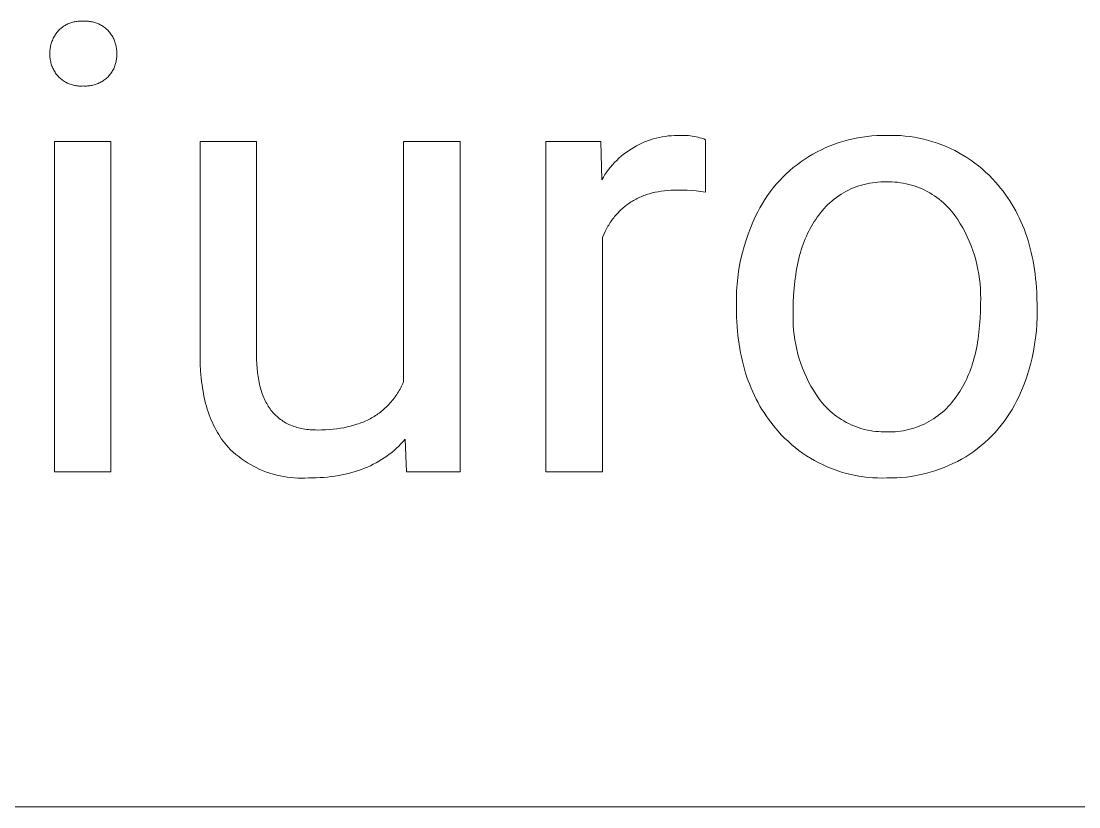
# Model space of a CAD drawing. Header units: millimetres. Extents: x 0 to 4030, y 0 to 2816.
# Drawn here: x 2746.5 to 2837.3, y 225.3 to 292.7 of the extents above; entities that cross this region are included whole.
import ezdxf

# ---------------------------------------------------------------- set-up
doc = ezdxf.new("R2010")
doc.units = ezdxf.units.MM
doc.header["$MEASUREMENT"] = 0
doc.layers.add('Domyślny', color=7, linetype='Continuous', true_color=0x000000)

msp = doc.modelspace()

# ---------------------------------------------------------------- linework, layer by layer
at = {"layer": 'Domyślny', "color": 18, "lineweight": 15, "true_color": 0x000000}
for p, q in [((2750.443, 292.463), (2750.524, 292.502)), ((2750.524, 292.502), (2750.607, 292.538)), ((2750.607, 292.538), (2750.691, 292.571)), ((2750.691, 292.571), (2750.776, 292.602)), ((2750.776, 292.602), (2750.861, 292.63)), ((2750.861, 292.63), (2750.948, 292.654)), ((2750.948, 292.654), (2751.036, 292.676)), ((2751.036, 292.676), (2751.124, 292.695)), ((2751.124, 292.695), (2751.213, 292.71)), ((2751.213, 292.71), (2751.302, 292.723)), ((2751.302, 292.723), (2751.392, 292.732)), ((2751.392, 292.732), (2751.482, 292.739)), ((2751.482, 292.739), (2751.572, 292.742)), ((2751.572, 292.742), (2751.662, 292.743)), ((2751.662, 292.743), (2751.752, 292.74)), ((2751.752, 292.74), (2751.842, 292.734)), ((2751.842, 292.734), (2751.933, 292.739)), ((2751.933, 292.739), (2752.024, 292.742)), ((2752.024, 292.742), (2752.115, 292.741)), ((2752.115, 292.741), (2752.206, 292.738)), ((2752.206, 292.738), (2752.297, 292.731)), ((2752.297, 292.731), (2752.388, 292.722)), ((2752.388, 292.722), (2752.478, 292.709)), ((2752.478, 292.709), (2752.567, 292.693)), ((2752.567, 292.693), (2752.657, 292.674)), ((2752.657, 292.674), (2752.745, 292.653)), ((2752.745, 292.653), (2752.833, 292.628)), ((2752.833, 292.628), (2752.919, 292.6)), ((2752.919, 292.6), (2753.005, 292.57)), ((2753.005, 292.57), (2753.09, 292.536)), ((2753.09, 292.536), (2753.174, 292.5)), ((2753.174, 292.5), (2753.256, 292.461)), ((2749.424, 291.533), (2749.478, 291.616)), ((2749.478, 291.616), (2749.535, 291.697)), ((2749.535, 291.697), (2749.594, 291.776)), ((2749.594, 291.776), (2749.657, 291.854)), ((2749.657, 291.854), (2749.722, 291.929)), ((2749.722, 291.929), (2749.785, 291.993)), ((2749.785, 291.993), (2749.851, 292.055)), ((2749.851, 292.055), (2749.918, 292.114)), ((2749.918, 292.114), (2749.988, 292.172)), ((2749.988, 292.172), (2750.059, 292.227)), ((2750.059, 292.227), (2750.133, 292.279)), ((2750.133, 292.279), (2750.208, 292.329)), ((2750.208, 292.329), (2750.285, 292.376)), ((2750.285, 292.376), (2750.363, 292.421)), ((2750.363, 292.421), (2750.443, 292.463)), ((2753.256, 292.461), (2753.337, 292.419)), ((2753.337, 292.419), (2753.416, 292.375)), ((2753.416, 292.375), (2753.494, 292.328)), ((2753.494, 292.328), (2753.57, 292.278)), ((2753.57, 292.278), (2753.645, 292.226)), ((2753.645, 292.226), (2753.718, 292.171)), ((2753.718, 292.171), (2753.789, 292.114)), ((2753.789, 292.114), (2753.858, 292.054)), ((2753.858, 292.054), (2753.925, 291.993)), ((2753.925, 291.993), (2753.989, 291.929)), ((2753.989, 291.929), (2754.052, 291.857)), ((2754.052, 291.857), (2754.113, 291.784)), ((2754.113, 291.784), (2754.171, 291.709)), ((2754.171, 291.709), (2754.226, 291.631)), ((2754.226, 291.631), (2754.279, 291.552)), ((2749.05, 290.619), (2749.073, 290.715)), ((2749.073, 290.715), (2749.1, 290.811)), ((2749.1, 290.811), (2749.129, 290.905)), ((2749.129, 290.905), (2749.162, 290.999)), ((2749.162, 290.999), (2749.198, 291.092)), ((2749.198, 291.092), (2749.237, 291.183)), ((2749.237, 291.183), (2749.279, 291.273)), ((2749.279, 291.273), (2749.324, 291.361)), ((2749.324, 291.361), (2749.373, 291.448)), ((2749.373, 291.448), (2749.424, 291.533)), ((2754.279, 291.552), (2754.329, 291.472)), ((2754.329, 291.472), (2754.376, 291.389)), ((2754.376, 291.389), (2754.42, 291.305)), ((2754.42, 291.305), (2754.462, 291.22)), ((2754.462, 291.22), (2754.501, 291.133)), ((2754.501, 291.133), (2754.537, 291.045)), ((2754.537, 291.045), (2754.57, 290.956)), ((2754.57, 290.956), (2754.6, 290.866)), ((2754.6, 290.866), (2754.626, 290.775)), ((2754.626, 290.775), (2754.65, 290.683)), ((2754.65, 290.683), (2754.671, 290.59)), ((2748.983, 290.028), (2748.986, 290.127)), ((2748.984, 289.929), (2748.983, 290.028)), ((2748.983, 289.831), (2748.984, 289.929)), ((2748.986, 289.734), (2748.983, 289.831)), ((2748.986, 290.127), (2748.992, 290.226)), ((2748.992, 290.226), (2749.002, 290.325)), ((2749.002, 290.325), (2749.014, 290.423)), ((2749.014, 290.423), (2749.031, 290.521)), ((2749.031, 290.521), (2749.05, 290.619)), ((2754.671, 290.59), (2754.688, 290.497)), ((2754.688, 290.497), (2754.703, 290.403)), ((2754.703, 290.403), (2754.714, 290.308)), ((2754.714, 290.308), (2754.722, 290.214)), ((2754.722, 290.214), (2754.727, 290.119)), ((2754.727, 290.119), (2754.729, 290.024)), ((2754.729, 289.835), (2754.727, 289.742)), ((2754.729, 290.024), (2754.728, 289.929)), ((2754.728, 289.929), (2754.729, 289.835)), ((2748.992, 289.636), (2748.986, 289.734)), ((2749.002, 289.539), (2748.992, 289.636)), ((2749.015, 289.443), (2749.002, 289.539)), ((2749.031, 289.347), (2749.015, 289.443)), ((2749.051, 289.251), (2749.031, 289.347)), ((2749.074, 289.156), (2749.051, 289.251)), ((2749.1, 289.062), (2749.074, 289.156)), ((2749.13, 288.969), (2749.1, 289.062)), ((2749.162, 288.877), (2749.13, 288.969)), ((2749.198, 288.787), (2749.162, 288.877)), ((2754.569, 288.92), (2754.536, 288.832)), ((2754.599, 289.008), (2754.569, 288.92)), ((2754.626, 289.098), (2754.599, 289.008)), ((2754.65, 289.188), (2754.626, 289.098)), ((2754.671, 289.279), (2754.65, 289.188)), ((2754.688, 289.371), (2754.671, 289.279)), ((2754.703, 289.463), (2754.688, 289.371)), ((2754.714, 289.556), (2754.703, 289.463)), ((2754.722, 289.649), (2754.714, 289.556)), ((2754.727, 289.742), (2754.722, 289.649)), ((2749.237, 288.697), (2749.198, 288.787)), ((2749.28, 288.61), (2749.237, 288.697)), ((2749.325, 288.523), (2749.28, 288.61)), ((2749.373, 288.438), (2749.325, 288.523)), ((2749.424, 288.355), (2749.373, 288.438)), ((2749.478, 288.274), (2749.424, 288.355)), ((2749.535, 288.195), (2749.478, 288.274)), ((2749.595, 288.118), (2749.535, 288.195)), ((2749.657, 288.042), (2749.595, 288.118)), ((2749.722, 287.969), (2749.657, 288.042)), ((2749.789, 287.904), (2749.722, 287.969)), ((2753.989, 287.969), (2753.921, 287.905)), ((2754.052, 288.039), (2753.989, 287.969)), ((2754.112, 288.11), (2754.052, 288.039)), ((2754.17, 288.183), (2754.112, 288.11)), ((2754.225, 288.259), (2754.17, 288.183)), ((2754.278, 288.336), (2754.225, 288.259)), ((2754.328, 288.415), (2754.278, 288.336)), ((2754.375, 288.495), (2754.328, 288.415)), ((2754.42, 288.577), (2754.375, 288.495)), ((2754.462, 288.661), (2754.42, 288.577)), ((2754.5, 288.746), (2754.462, 288.661)), ((2754.536, 288.832), (2754.5, 288.746)), ((2749.858, 287.842), (2749.789, 287.904)), ((2749.929, 287.781), (2749.858, 287.842)), ((2750.003, 287.724), (2749.929, 287.781)), ((2750.078, 287.668), (2750.003, 287.724)), ((2750.155, 287.616), (2750.078, 287.668)), ((2750.234, 287.566), (2750.155, 287.616)), ((2750.315, 287.519), (2750.234, 287.566)), ((2750.397, 287.474), (2750.315, 287.519)), ((2750.481, 287.433), (2750.397, 287.474)), ((2750.566, 287.394), (2750.481, 287.433)), ((2750.652, 287.359), (2750.566, 287.394)), ((2750.739, 287.326), (2750.652, 287.359)), ((2750.828, 287.296), (2750.739, 287.326)), ((2750.917, 287.27), (2750.828, 287.296)), ((2751.008, 287.246), (2750.917, 287.27)), ((2751.099, 287.226), (2751.008, 287.246)), ((2751.191, 287.209), (2751.099, 287.226)), ((2751.283, 287.195), (2751.191, 287.209)), ((2751.376, 287.184), (2751.283, 287.195)), ((2751.469, 287.176), (2751.376, 287.184)), ((2751.562, 287.172), (2751.469, 287.176)), ((2751.656, 287.17), (2751.562, 287.172)), ((2751.749, 287.172), (2751.656, 287.17)), ((2751.842, 287.178), (2751.749, 287.172)), ((2751.936, 287.173), (2751.842, 287.178)), ((2752.031, 287.171), (2751.936, 287.173)), ((2752.125, 287.173), (2752.031, 287.171)), ((2752.219, 287.177), (2752.125, 287.173)), ((2752.313, 287.185), (2752.219, 287.177)), ((2752.407, 287.196), (2752.313, 287.185)), ((2752.5, 287.21), (2752.407, 287.196)), ((2752.593, 287.228), (2752.5, 287.21)), ((2752.685, 287.248), (2752.593, 287.228)), ((2752.776, 287.272), (2752.685, 287.248)), ((2752.867, 287.298), (2752.776, 287.272)), ((2752.956, 287.328), (2752.867, 287.298)), ((2753.045, 287.36), (2752.956, 287.328)), ((2753.132, 287.396), (2753.045, 287.36)), ((2753.218, 287.435), (2753.132, 287.396)), ((2753.303, 287.476), (2753.218, 287.435)), ((2753.386, 287.52), (2753.303, 287.476)), ((2753.468, 287.567), (2753.386, 287.52)), ((2753.548, 287.617), (2753.468, 287.567)), ((2753.626, 287.669), (2753.548, 287.617)), ((2753.703, 287.724), (2753.626, 287.669)), ((2753.778, 287.782), (2753.703, 287.724)), ((2753.85, 287.842), (2753.778, 287.782)), ((2753.921, 287.905), (2753.85, 287.842)), ((2800.305, 282.465), (2800.553, 282.552)), ((2800.553, 282.552), (2800.804, 282.63)), ((2800.804, 282.63), (2801.058, 282.699)), ((2801.058, 282.699), (2801.313, 282.76)), ((2801.313, 282.76), (2801.571, 282.811)), ((2801.571, 282.811), (2801.831, 282.854)), ((2801.831, 282.854), (2802.091, 282.887)), ((2802.091, 282.887), (2802.353, 282.912)), ((2802.353, 282.912), (2802.615, 282.927)), ((2802.615, 282.927), (2802.878, 282.933)), ((2802.878, 282.933), (2803.141, 282.93)), ((2803.141, 282.93), (2803.31, 282.936)), ((2803.31, 282.936), (2803.479, 282.936)), ((2803.479, 282.936), (2803.647, 282.931)), ((2803.647, 282.931), (2803.816, 282.92)), ((2803.816, 282.92), (2803.984, 282.903)), ((2803.984, 282.903), (2804.151, 282.881)), ((2804.151, 282.881), (2804.318, 282.853)), ((2804.318, 282.853), (2804.483, 282.819)), ((2804.483, 282.819), (2804.647, 282.78)), ((2804.647, 282.78), (2804.81, 282.735)), ((2804.81, 282.735), (2804.971, 282.684)), ((2804.971, 282.684), (2805.131, 282.629)), ((2805.131, 282.629), (2805.288, 282.568)), ((2805.288, 282.568), (2805.288, 278.058)), ((2817.155, 282.445), (2817.552, 282.553)), ((2817.552, 282.553), (2817.952, 282.648)), ((2817.952, 282.648), (2818.355, 282.729)), ((2818.355, 282.729), (2818.761, 282.797)), ((2818.761, 282.797), (2819.168, 282.851)), ((2819.168, 282.851), (2819.578, 282.892)), ((2819.578, 282.892), (2819.988, 282.919)), ((2819.988, 282.919), (2820.399, 282.932)), ((2820.399, 282.932), (2820.811, 282.931)), ((2820.811, 282.931), (2821.216, 282.939)), ((2821.216, 282.939), (2821.621, 282.934)), ((2821.621, 282.934), (2822.026, 282.914)), ((2822.026, 282.914), (2822.43, 282.881)), ((2822.43, 282.881), (2822.833, 282.834)), ((2822.833, 282.834), (2823.234, 282.774)), ((2823.234, 282.774), (2823.633, 282.7)), ((2823.633, 282.7), (2824.028, 282.612)), ((2824.028, 282.612), (2824.421, 282.511)), ((2824.421, 282.511), (2824.81, 282.397)), ((2749.386, 254.042), (2749.386, 282.4)), ((2749.386, 282.4), (2754.231, 282.4)), ((2754.231, 282.4), (2754.231, 254.042)), ((2761.889, 263.952), (2761.889, 282.405)), ((2761.889, 282.405), (2766.734, 282.405)), ((2766.734, 282.405), (2766.734, 264.086)), ((2779.362, 261.778), (2779.362, 282.405)), ((2779.362, 282.405), (2784.221, 282.405)), ((2784.221, 282.405), (2784.221, 254.048)), ((2791.586, 254.049), (2791.586, 282.407)), ((2791.586, 282.407), (2796.296, 282.407)), ((2796.296, 282.407), (2796.377, 279.132)), ((2798.46, 281.47), (2798.674, 281.622)), ((2798.674, 281.622), (2798.894, 281.767)), ((2798.894, 281.767), (2799.118, 281.903)), ((2799.118, 281.903), (2799.348, 282.032)), ((2799.348, 282.032), (2799.581, 282.153)), ((2799.581, 282.153), (2799.819, 282.265)), ((2799.819, 282.265), (2800.06, 282.369)), ((2800.06, 282.369), (2800.305, 282.465)), ((2814.869, 281.526), (2815.237, 281.71)), ((2815.237, 281.71), (2815.61, 281.883)), ((2815.61, 281.883), (2815.989, 282.043)), ((2815.989, 282.043), (2816.373, 282.19)), ((2816.373, 282.19), (2816.762, 282.324)), ((2816.762, 282.324), (2817.155, 282.445)), ((2824.81, 282.397), (2825.195, 282.27)), ((2825.195, 282.27), (2825.575, 282.13)), ((2825.575, 282.13), (2825.951, 281.977)), ((2825.951, 281.977), (2826.321, 281.811)), ((2826.321, 281.811), (2826.685, 281.633)), ((2826.685, 281.633), (2827.043, 281.442)), ((2797.474, 280.604), (2797.659, 280.791)), ((2797.659, 280.791), (2797.85, 280.971)), ((2797.85, 280.971), (2798.047, 281.145)), ((2798.047, 281.145), (2798.251, 281.311)), ((2798.251, 281.311), (2798.46, 281.47)), ((2813.143, 280.422), (2813.472, 280.666)), ((2813.472, 280.666), (2813.809, 280.899)), ((2813.809, 280.899), (2814.154, 281.12)), ((2814.154, 281.12), (2814.508, 281.329)), ((2814.508, 281.329), (2814.869, 281.526)), ((2827.043, 281.442), (2827.394, 281.24)), ((2827.394, 281.24), (2827.738, 281.025)), ((2827.738, 281.025), (2828.075, 280.8)), ((2828.075, 280.8), (2828.404, 280.562)), ((2796.653, 279.579), (2796.803, 279.795)), ((2796.803, 279.795), (2796.96, 280.006)), ((2796.96, 280.006), (2797.124, 280.211)), ((2797.124, 280.211), (2797.296, 280.411)), ((2797.296, 280.411), (2797.474, 280.604)), ((2812.21, 279.625), (2812.512, 279.901)), ((2812.512, 279.901), (2812.823, 280.167)), ((2812.823, 280.167), (2813.143, 280.422)), ((2828.404, 280.562), (2828.724, 280.314)), ((2828.724, 280.314), (2829.036, 280.055)), ((2829.036, 280.055), (2829.34, 279.786)), ((2829.34, 279.786), (2829.633, 279.507)), ((2796.377, 279.132), (2796.511, 279.358)), ((2796.511, 279.358), (2796.653, 279.579)), ((2811.362, 278.736), (2811.635, 279.042)), ((2811.635, 279.042), (2811.917, 279.338)), ((2811.917, 279.338), (2812.21, 279.625)), ((2819.613, 278.874), (2819.376, 278.835)), ((2819.852, 278.905), (2819.613, 278.874)), ((2820.091, 278.927), (2819.852, 278.905)), ((2820.33, 278.942), (2820.091, 278.927)), ((2820.57, 278.948), (2820.33, 278.942)), ((2820.811, 278.945), (2820.57, 278.948)), ((2821.054, 278.948), (2820.811, 278.945)), ((2821.298, 278.943), (2821.054, 278.948)), ((2821.541, 278.929), (2821.298, 278.943)), ((2821.784, 278.906), (2821.541, 278.929)), ((2822.026, 278.875), (2821.784, 278.906)), ((2822.266, 278.836), (2822.026, 278.875)), ((2829.633, 279.507), (2829.917, 279.217)), ((2829.917, 279.217), (2830.192, 278.919)), ((2830.192, 278.919), (2830.412, 278.666)), ((2800.589, 277.959), (2800.466, 277.925)), ((2800.713, 277.992), (2800.589, 277.959)), ((2800.838, 278.023), (2800.713, 277.992)), ((2800.966, 278.052), (2800.838, 278.023)), ((2801.224, 278.103), (2800.966, 278.052)), ((2801.489, 278.147), (2801.224, 278.103)), ((2801.759, 278.183), (2801.489, 278.147)), ((2802.035, 278.211), (2801.759, 278.183)), ((2802.317, 278.23), (2802.035, 278.211)), ((2802.605, 278.242), (2802.317, 278.23)), ((2802.899, 278.246), (2802.605, 278.242)), ((2803.299, 278.245), (2802.899, 278.246)), ((2803.699, 278.232), (2803.299, 278.245)), ((2804.098, 278.206), (2803.699, 278.232)), ((2804.496, 278.169), (2804.098, 278.206)), ((2804.893, 278.12), (2804.496, 278.169)), ((2805.288, 278.058), (2804.893, 278.12)), ((2810.611, 277.765), (2810.85, 278.097)), ((2810.85, 278.097), (2811.101, 278.421)), ((2811.101, 278.421), (2811.362, 278.736)), ((2817.135, 278.006), (2816.93, 277.881)), ((2817.345, 278.123), (2817.135, 278.006)), ((2817.558, 278.233), (2817.345, 278.123)), ((2817.776, 278.335), (2817.558, 278.233)), ((2817.996, 278.43), (2817.776, 278.335)), ((2818.22, 278.517), (2817.996, 278.43)), ((2818.447, 278.597), (2818.22, 278.517)), ((2818.676, 278.668), (2818.447, 278.597)), ((2818.907, 278.732), (2818.676, 278.668)), ((2819.141, 278.787), (2818.907, 278.732)), ((2819.376, 278.835), (2819.141, 278.787)), ((2822.505, 278.789), (2822.266, 278.836)), ((2822.742, 278.733), (2822.505, 278.789)), ((2822.978, 278.669), (2822.742, 278.733)), ((2823.21, 278.597), (2822.978, 278.669)), ((2823.441, 278.517), (2823.21, 278.597)), ((2823.668, 278.429), (2823.441, 278.517)), ((2823.892, 278.334), (2823.668, 278.429)), ((2824.113, 278.23), (2823.892, 278.334)), ((2824.33, 278.119), (2824.113, 278.23)), ((2824.543, 278.001), (2824.33, 278.119)), ((2824.751, 277.875), (2824.543, 278.001)), ((2830.412, 278.666), (2830.625, 278.407)), ((2830.625, 278.407), (2830.832, 278.144)), ((2830.832, 278.144), (2831.031, 277.876)), ((2798.608, 277.03), (2798.512, 276.96)), ((2798.706, 277.099), (2798.608, 277.03)), ((2798.805, 277.165), (2798.706, 277.099)), ((2798.905, 277.23), (2798.805, 277.165)), ((2799.007, 277.292), (2798.905, 277.23)), ((2799.11, 277.353), (2799.007, 277.292)), ((2799.215, 277.411), (2799.11, 277.353)), ((2799.321, 277.468), (2799.215, 277.411)), ((2799.429, 277.523), (2799.321, 277.468)), ((2799.539, 277.575), (2799.429, 277.523)), ((2799.649, 277.626), (2799.539, 277.575)), ((2799.762, 277.674), (2799.649, 277.626)), ((2799.875, 277.721), (2799.762, 277.674)), ((2799.991, 277.766), (2799.875, 277.721)), ((2800.107, 277.808), (2799.991, 277.766)), ((2800.225, 277.849), (2800.107, 277.808)), ((2800.345, 277.888), (2800.225, 277.849)), ((2800.466, 277.925), (2800.345, 277.888)), ((2809.962, 276.723), (2810.167, 277.077)), ((2810.167, 277.077), (2810.383, 277.425)), ((2810.383, 277.425), (2810.611, 277.765)), ((2815.974, 277.157), (2815.799, 276.993)), ((2816.155, 277.315), (2815.974, 277.157)), ((2816.341, 277.466), (2816.155, 277.315)), ((2816.533, 277.611), (2816.341, 277.466)), ((2816.729, 277.75), (2816.533, 277.611)), ((2816.93, 277.881), (2816.729, 277.75)), ((2824.956, 277.743), (2824.751, 277.875)), ((2825.155, 277.603), (2824.956, 277.743)), ((2825.35, 277.456), (2825.155, 277.603)), ((2825.539, 277.303), (2825.35, 277.456)), ((2825.724, 277.143), (2825.539, 277.303)), ((2825.902, 276.977), (2825.724, 277.143)), ((2831.031, 277.876), (2831.223, 277.602)), ((2831.223, 277.602), (2831.408, 277.323)), ((2831.408, 277.323), (2831.586, 277.039)), ((2831.586, 277.039), (2831.757, 276.75)), ((2797.635, 276.146), (2797.555, 276.053)), ((2797.716, 276.236), (2797.635, 276.146)), ((2797.799, 276.324), (2797.716, 276.236)), ((2797.883, 276.411), (2797.799, 276.324)), ((2797.968, 276.495), (2797.883, 276.411)), ((2798.055, 276.577), (2797.968, 276.495)), ((2798.144, 276.658), (2798.055, 276.577)), ((2798.234, 276.736), (2798.144, 276.658)), ((2798.325, 276.813), (2798.234, 276.736)), ((2798.418, 276.887), (2798.325, 276.813)), ((2798.512, 276.96), (2798.418, 276.887)), ((2809.591, 275.993), (2809.77, 276.361)), ((2809.77, 276.361), (2809.962, 276.723)), ((2815.157, 276.279), (2815.013, 276.087)), ((2815.308, 276.465), (2815.157, 276.279)), ((2815.466, 276.647), (2815.308, 276.465)), ((2815.629, 276.823), (2815.466, 276.647)), ((2815.799, 276.993), (2815.629, 276.823)), ((2826.074, 276.805), (2825.902, 276.977)), ((2826.241, 276.627), (2826.074, 276.805)), ((2826.401, 276.443), (2826.241, 276.627)), ((2826.555, 276.254), (2826.401, 276.443)), ((2826.702, 276.06), (2826.555, 276.254)), ((2831.757, 276.75), (2831.921, 276.455)), ((2831.921, 276.455), (2832.078, 276.155)), ((2832.078, 276.155), (2832.228, 275.85)), ((2796.972, 275.243), (2796.906, 275.133)), ((2797.04, 275.351), (2796.972, 275.243)), ((2797.109, 275.458), (2797.04, 275.351)), ((2797.18, 275.562), (2797.109, 275.458)), ((2797.252, 275.664), (2797.18, 275.562)), ((2797.326, 275.764), (2797.252, 275.664)), ((2797.401, 275.863), (2797.326, 275.764)), ((2797.477, 275.959), (2797.401, 275.863)), ((2797.555, 276.053), (2797.477, 275.959)), ((2809.143, 274.98), (2809.359, 275.49)), ((2809.359, 275.49), (2809.591, 275.993)), ((2814.498, 275.338), (2814.38, 275.139)), ((2814.621, 275.533), (2814.498, 275.338)), ((2814.747, 275.722), (2814.621, 275.533)), ((2814.878, 275.907), (2814.747, 275.722)), ((2815.013, 276.087), (2814.878, 275.907)), ((2826.94, 275.71), (2826.702, 276.06)), ((2827.165, 275.353), (2826.94, 275.71)), ((2827.377, 274.988), (2827.165, 275.353)), ((2832.228, 275.85), (2832.371, 275.54)), ((2832.371, 275.54), (2832.507, 275.225)), ((2832.507, 275.225), (2832.636, 274.905)), ((2796.541, 274.43), (2796.431, 274.18)), ((2796.657, 274.672), (2796.541, 274.43)), ((2796.778, 274.907), (2796.657, 274.672)), ((2796.842, 275.021), (2796.778, 274.907)), ((2796.906, 275.133), (2796.842, 275.021)), ((2808.764, 273.94), (2808.945, 274.463)), ((2808.945, 274.463), (2809.143, 274.98)), ((2814.052, 274.512), (2813.951, 274.293)), ((2814.157, 274.726), (2814.052, 274.512)), ((2814.267, 274.935), (2814.157, 274.726)), ((2814.38, 275.139), (2814.267, 274.935)), ((2827.577, 274.615), (2827.377, 274.988)), ((2827.763, 274.236), (2827.577, 274.615)), ((2832.636, 274.905), (2832.757, 274.579)), ((2832.757, 274.579), (2832.872, 274.248)), ((2796.431, 274.18), (2796.431, 254.049)), ((2808.455, 272.877), (2808.601, 273.411)), ((2808.601, 273.411), (2808.764, 273.94)), ((2813.674, 273.607), (2813.59, 273.369)), ((2813.762, 273.84), (2813.674, 273.607)), ((2813.854, 274.069), (2813.762, 273.84)), ((2813.951, 274.293), (2813.854, 274.069)), ((2827.936, 273.851), (2827.763, 274.236)), ((2828.096, 273.459), (2827.936, 273.851)), ((2828.242, 273.063), (2828.096, 273.459)), ((2832.872, 274.248), (2832.98, 273.912)), ((2832.98, 273.912), (2833.081, 273.571)), ((2833.081, 273.571), (2833.175, 273.225)), ((2808.327, 272.338), (2808.455, 272.877)), ((2813.364, 272.624), (2813.297, 272.367)), ((2813.435, 272.877), (2813.364, 272.624)), ((2813.51, 273.125), (2813.435, 272.877)), ((2813.59, 273.369), (2813.51, 273.125)), ((2828.374, 272.662), (2828.242, 273.063)), ((2828.492, 272.256), (2828.374, 272.662)), ((2833.175, 273.225), (2833.262, 272.873)), ((2833.262, 272.873), (2833.342, 272.516)), ((2833.342, 272.516), (2833.415, 272.154)), ((2808.125, 271.25), (2808.217, 271.796)), ((2808.217, 271.796), (2808.327, 272.338)), ((2813.176, 271.836), (2813.123, 271.564)), ((2813.235, 272.104), (2813.176, 271.836)), ((2813.297, 272.367), (2813.235, 272.104)), ((2828.596, 271.846), (2828.492, 272.256)), ((2828.685, 271.433), (2828.596, 271.846)), ((2833.415, 272.154), (2833.481, 271.787)), ((2833.481, 271.787), (2833.54, 271.415)), ((2807.996, 270.15), (2808.052, 270.701)), ((2808.052, 270.701), (2808.125, 271.25)), ((2813.028, 271.004), (2812.95, 270.425)), ((2813.073, 271.286), (2813.028, 271.004)), ((2813.123, 271.564), (2813.073, 271.286)), ((2828.76, 271.017), (2828.685, 271.433)), ((2828.821, 270.599), (2828.76, 271.017)), ((2833.54, 271.415), (2833.592, 271.037)), ((2833.592, 271.037), (2833.637, 270.655)), ((2807.959, 269.598), (2807.996, 270.15)), ((2812.89, 269.826), (2812.846, 269.208)), ((2812.95, 270.425), (2812.89, 269.826)), ((2828.867, 270.179), (2828.821, 270.599)), ((2828.898, 269.758), (2828.867, 270.179)), ((2833.637, 270.655), (2833.675, 270.267)), ((2833.675, 270.267), (2833.706, 269.874)), ((2833.706, 269.874), (2833.73, 269.475)), ((2807.94, 269.044), (2807.959, 269.598)), ((2807.94, 268.491), (2807.94, 269.044)), ((2812.846, 269.208), (2812.821, 268.571)), ((2828.914, 269.336), (2828.898, 269.758)), ((2828.903, 268.491), (2828.916, 268.913)), ((2828.916, 268.913), (2828.914, 269.336)), ((2833.73, 269.475), (2833.748, 269.072)), ((2833.748, 269.072), (2833.761, 268.249)), ((2807.94, 268.155), (2807.94, 268.491)), ((2807.944, 267.744), (2807.94, 268.155)), ((2812.821, 268.571), (2812.812, 267.914)), ((2828.895, 267.848), (2828.903, 268.491)), ((2833.761, 268.249), (2833.761, 267.914)), ((2807.954, 267.338), (2807.944, 267.744)), ((2807.972, 266.937), (2807.954, 267.338)), ((2812.812, 267.914), (2812.799, 267.491)), ((2812.799, 267.491), (2812.8, 267.069)), ((2812.8, 267.069), (2812.817, 266.647)), ((2828.828, 266.618), (2828.87, 267.224)), ((2828.87, 267.224), (2828.895, 267.848)), ((2833.76, 267.325), (2833.738, 266.737)), ((2833.761, 267.914), (2833.76, 267.325)), ((2807.997, 266.541), (2807.972, 266.937)), ((2808.028, 266.15), (2807.997, 266.541)), ((2808.067, 265.765), (2808.028, 266.15)), ((2812.817, 266.647), (2812.848, 266.225)), ((2812.848, 266.225), (2812.893, 265.805)), ((2828.769, 266.03), (2828.828, 266.618)), ((2833.696, 266.15), (2833.633, 265.564)), ((2833.738, 266.737), (2833.696, 266.15)), ((2808.113, 265.385), (2808.067, 265.765)), ((2808.166, 265.009), (2808.113, 265.385)), ((2812.893, 265.805), (2812.954, 265.387)), ((2812.954, 265.387), (2813.029, 264.971)), ((2828.649, 265.182), (2828.694, 265.46)), ((2828.694, 265.46), (2828.769, 266.03)), ((2833.633, 265.564), (2833.55, 264.982)), ((2808.226, 264.639), (2808.166, 265.009)), ((2808.293, 264.275), (2808.226, 264.639)), ((2813.029, 264.971), (2813.118, 264.558)), ((2813.118, 264.558), (2813.222, 264.148)), ((2828.43, 264.115), (2828.491, 264.375)), ((2828.491, 264.375), (2828.548, 264.639)), ((2828.548, 264.639), (2828.601, 264.908)), ((2828.601, 264.908), (2828.649, 265.182)), ((2833.448, 264.402), (2833.325, 263.826)), ((2833.55, 264.982), (2833.448, 264.402)), ((2761.901, 263.318), (2761.889, 263.952)), ((2766.734, 264.086), (2766.739, 263.69)), ((2766.739, 263.69), (2766.754, 263.306)), ((2808.367, 263.915), (2808.293, 264.275)), ((2808.448, 263.56), (2808.367, 263.915)), ((2808.536, 263.211), (2808.448, 263.56)), ((2813.222, 264.148), (2813.34, 263.743)), ((2813.34, 263.743), (2813.472, 263.341)), ((2828.221, 263.362), (2828.295, 263.608)), ((2828.295, 263.608), (2828.365, 263.859)), ((2828.365, 263.859), (2828.43, 264.115)), ((2833.325, 263.826), (2833.182, 263.255)), ((2761.931, 262.703), (2761.901, 263.318)), ((2761.98, 262.109), (2761.931, 262.703)), ((2766.754, 263.306), (2766.78, 262.935)), ((2766.78, 262.935), (2766.816, 262.576)), ((2766.816, 262.576), (2766.862, 262.23)), ((2808.63, 262.867), (2808.536, 263.211)), ((2808.732, 262.527), (2808.63, 262.867)), ((2808.841, 262.193), (2808.732, 262.527)), ((2813.472, 263.341), (2813.618, 262.945)), ((2813.618, 262.945), (2813.778, 262.554)), ((2813.778, 262.554), (2813.951, 262.168)), ((2827.881, 262.421), (2827.973, 262.649)), ((2827.973, 262.649), (2828.06, 262.882)), ((2828.06, 262.882), (2828.142, 263.12)), ((2828.142, 263.12), (2828.221, 263.362)), ((2833.02, 262.689), (2832.838, 262.129)), ((2833.182, 263.255), (2833.02, 262.689)), ((2762.011, 261.819), (2761.98, 262.109)), ((2762.047, 261.534), (2762.011, 261.819)), ((2766.862, 262.23), (2766.889, 262.062)), ((2766.889, 262.062), (2766.919, 261.897)), ((2766.919, 261.897), (2766.951, 261.735)), ((2766.951, 261.735), (2766.986, 261.576)), ((2779.244, 261.524), (2779.304, 261.65)), ((2779.304, 261.65), (2779.362, 261.778)), ((2808.957, 261.864), (2808.841, 262.193)), ((2809.08, 261.54), (2808.957, 261.864)), ((2813.951, 262.168), (2814.138, 261.789)), ((2814.138, 261.789), (2814.337, 261.417)), ((2827.473, 261.553), (2827.582, 261.763)), ((2827.582, 261.763), (2827.686, 261.978)), ((2827.686, 261.978), (2827.786, 262.197)), ((2827.786, 262.197), (2827.881, 262.421)), ((2832.838, 262.129), (2832.637, 261.576)), ((2762.088, 261.253), (2762.047, 261.534)), ((2762.133, 260.978), (2762.088, 261.253)), ((2762.183, 260.708), (2762.133, 260.978)), ((2762.237, 260.443), (2762.183, 260.708)), ((2766.986, 261.576), (2767.023, 261.42)), ((2767.023, 261.42), (2767.063, 261.268)), ((2767.063, 261.268), (2767.105, 261.118)), ((2767.105, 261.118), (2767.15, 260.972)), ((2767.15, 260.972), (2767.197, 260.829)), ((2767.197, 260.829), (2767.247, 260.689)), ((2767.247, 260.689), (2767.3, 260.552)), ((2778.699, 260.589), (2778.774, 260.698)), ((2778.774, 260.698), (2778.846, 260.81)), ((2778.846, 260.81), (2778.917, 260.924)), ((2778.917, 260.924), (2778.986, 261.04)), ((2778.986, 261.04), (2779.054, 261.158)), ((2779.054, 261.158), (2779.119, 261.278)), ((2779.119, 261.278), (2779.183, 261.4)), ((2779.183, 261.4), (2779.244, 261.524)), ((2809.209, 261.222), (2809.08, 261.54)), ((2809.346, 260.908), (2809.209, 261.222)), ((2809.489, 260.599), (2809.346, 260.908)), ((2814.337, 261.417), (2814.55, 261.051)), ((2814.55, 261.051), (2814.775, 260.694)), ((2814.775, 260.694), (2815.013, 260.345)), ((2826.864, 260.568), (2826.994, 260.756)), ((2826.994, 260.756), (2827.121, 260.949)), ((2827.121, 260.949), (2827.242, 261.145)), ((2827.242, 261.145), (2827.36, 261.347)), ((2827.36, 261.347), (2827.473, 261.553)), ((2832.417, 261.03), (2832.178, 260.492)), ((2832.637, 261.576), (2832.417, 261.03)), ((2762.296, 260.182), (2762.237, 260.443)), ((2762.36, 259.927), (2762.296, 260.182)), ((2762.428, 259.677), (2762.36, 259.927)), ((2767.3, 260.552), (2767.355, 260.419)), ((2767.355, 260.419), (2767.413, 260.288)), ((2767.413, 260.288), (2767.473, 260.161)), ((2767.473, 260.161), (2767.536, 260.036)), ((2767.536, 260.036), (2767.601, 259.915)), ((2767.601, 259.915), (2767.669, 259.797)), ((2767.669, 259.797), (2767.74, 259.683)), ((2777.948, 259.69), (2778.038, 259.782)), ((2778.038, 259.782), (2778.127, 259.875)), ((2778.127, 259.875), (2778.215, 259.971)), ((2778.215, 259.971), (2778.3, 260.069)), ((2778.3, 260.069), (2778.383, 260.169)), ((2778.383, 260.169), (2778.465, 260.271)), ((2778.465, 260.271), (2778.545, 260.375)), ((2778.545, 260.375), (2778.623, 260.481)), ((2778.623, 260.481), (2778.699, 260.589)), ((2809.64, 260.296), (2809.489, 260.599)), ((2809.797, 259.997), (2809.64, 260.296)), ((2809.961, 259.704), (2809.797, 259.997)), ((2815.013, 260.345), (2815.159, 260.152)), ((2815.159, 260.152), (2815.312, 259.964)), ((2815.312, 259.964), (2815.471, 259.782)), ((2815.471, 259.782), (2815.636, 259.605)), ((2826.132, 259.66), (2826.291, 259.833)), ((2826.291, 259.833), (2826.443, 260.012)), ((2826.443, 260.012), (2826.589, 260.196)), ((2826.589, 260.196), (2826.729, 260.385)), ((2826.729, 260.385), (2826.864, 260.568)), ((2831.999, 260.124), (2831.808, 259.763)), ((2832.178, 260.492), (2831.999, 260.124)), ((2762.501, 259.431), (2762.428, 259.677)), ((2762.579, 259.19), (2762.501, 259.431)), ((2762.661, 258.954), (2762.579, 259.19)), ((2762.747, 258.724), (2762.661, 258.954)), ((2767.74, 259.683), (2767.813, 259.571)), ((2767.813, 259.571), (2767.888, 259.462)), ((2767.888, 259.462), (2767.967, 259.357)), ((2767.967, 259.357), (2768.047, 259.255)), ((2768.047, 259.255), (2768.13, 259.156)), ((2768.13, 259.156), (2768.216, 259.06)), ((2768.216, 259.06), (2768.304, 258.967)), ((2768.304, 258.967), (2768.395, 258.877)), ((2768.395, 258.877), (2768.489, 258.791)), ((2776.828, 258.813), (2776.939, 258.882)), ((2776.939, 258.882), (2777.048, 258.954)), ((2777.048, 258.954), (2777.155, 259.028)), ((2777.155, 259.028), (2777.261, 259.103)), ((2777.261, 259.103), (2777.364, 259.181)), ((2777.364, 259.181), (2777.466, 259.261)), ((2777.466, 259.261), (2777.566, 259.343)), ((2777.566, 259.343), (2777.664, 259.426)), ((2777.664, 259.426), (2777.76, 259.512)), ((2777.76, 259.512), (2777.855, 259.6)), ((2777.855, 259.6), (2777.948, 259.69)), ((2810.133, 259.416), (2809.961, 259.704)), ((2810.311, 259.133), (2810.133, 259.416)), ((2810.496, 258.855), (2810.311, 259.133)), ((2815.636, 259.605), (2815.808, 259.434)), ((2815.808, 259.434), (2815.985, 259.27)), ((2815.985, 259.27), (2816.168, 259.111)), ((2816.168, 259.111), (2816.356, 258.959)), ((2816.356, 258.959), (2816.549, 258.814)), ((2825.068, 258.74), (2825.258, 258.878)), ((2825.258, 258.878), (2825.443, 259.022)), ((2825.443, 259.022), (2825.624, 259.173)), ((2825.624, 259.173), (2825.799, 259.329)), ((2825.799, 259.329), (2825.968, 259.492)), ((2825.968, 259.492), (2826.132, 259.66)), ((2831.39, 259.06), (2831.163, 258.72)), ((2831.605, 259.408), (2831.39, 259.06)), ((2831.808, 259.763), (2831.605, 259.408)), ((2762.839, 258.498), (2762.747, 258.724)), ((2762.934, 258.277), (2762.839, 258.498)), ((2763.035, 258.06), (2762.934, 258.277)), ((2763.14, 257.849), (2763.035, 258.06)), ((2768.489, 258.791), (2768.585, 258.707)), ((2768.585, 258.707), (2768.683, 258.627)), ((2768.683, 258.627), (2768.784, 258.55)), ((2768.784, 258.55), (2768.888, 258.476)), ((2768.888, 258.476), (2768.994, 258.406)), ((2768.994, 258.406), (2769.102, 258.338)), ((2769.102, 258.338), (2769.213, 258.273)), ((2769.213, 258.273), (2769.327, 258.212)), ((2769.327, 258.212), (2769.443, 258.154)), ((2769.443, 258.154), (2769.562, 258.099)), ((2769.562, 258.099), (2769.683, 258.047)), ((2769.683, 258.047), (2769.807, 257.998)), ((2769.807, 257.998), (2769.934, 257.953)), ((2774.52, 257.903), (2774.806, 257.972)), ((2774.806, 257.972), (2775.084, 258.049)), ((2775.084, 258.049), (2775.355, 258.134)), ((2775.355, 258.134), (2775.488, 258.179)), ((2775.488, 258.179), (2775.619, 258.227)), ((2775.619, 258.227), (2775.748, 258.276)), ((2775.748, 258.276), (2775.876, 258.328)), ((2775.876, 258.328), (2776.001, 258.381)), ((2776.001, 258.381), (2776.125, 258.437)), ((2776.125, 258.437), (2776.247, 258.495)), ((2776.247, 258.495), (2776.367, 258.554)), ((2776.367, 258.554), (2776.485, 258.616)), ((2776.485, 258.616), (2776.601, 258.679)), ((2776.601, 258.679), (2776.716, 258.745)), ((2776.716, 258.745), (2776.828, 258.813)), ((2810.688, 258.581), (2810.496, 258.855)), ((2810.886, 258.313), (2810.688, 258.581)), ((2811.092, 258.05), (2810.886, 258.313)), ((2811.304, 257.793), (2811.092, 258.05)), ((2816.549, 258.814), (2816.747, 258.675)), ((2816.747, 258.675), (2816.95, 258.543)), ((2816.95, 258.543), (2817.158, 258.419)), ((2817.158, 258.419), (2817.369, 258.301)), ((2817.369, 258.301), (2817.585, 258.191)), ((2817.585, 258.191), (2817.804, 258.089)), ((2817.804, 258.089), (2818.027, 257.994)), ((2818.027, 257.994), (2818.252, 257.907)), ((2823.403, 257.881), (2823.623, 257.963)), ((2823.623, 257.963), (2823.84, 258.053)), ((2823.84, 258.053), (2824.054, 258.15)), ((2824.054, 258.15), (2824.264, 258.254)), ((2824.264, 258.254), (2824.471, 258.365)), ((2824.471, 258.365), (2824.674, 258.483)), ((2824.674, 258.483), (2824.873, 258.608)), ((2824.873, 258.608), (2825.068, 258.74)), ((2830.676, 258.064), (2830.416, 257.748)), ((2830.925, 258.388), (2830.676, 258.064)), ((2831.163, 258.72), (2830.925, 258.388)), ((2763.25, 257.643), (2763.14, 257.849)), ((2763.364, 257.441), (2763.25, 257.643)), ((2763.482, 257.245), (2763.364, 257.441)), ((2763.606, 257.053), (2763.482, 257.245)), ((2763.734, 256.866), (2763.606, 257.053)), ((2769.934, 257.953), (2770.062, 257.91)), ((2770.062, 257.91), (2770.194, 257.871)), ((2770.194, 257.871), (2770.328, 257.835)), ((2770.328, 257.835), (2770.464, 257.802)), ((2770.464, 257.802), (2770.603, 257.772)), ((2770.603, 257.772), (2770.745, 257.745)), ((2770.745, 257.745), (2770.889, 257.721)), ((2770.889, 257.721), (2771.035, 257.701)), ((2771.035, 257.701), (2771.184, 257.684)), ((2771.184, 257.684), (2771.336, 257.669)), ((2771.336, 257.669), (2771.49, 257.658)), ((2771.49, 257.658), (2771.647, 257.651)), ((2771.647, 257.651), (2771.806, 257.646)), ((2771.806, 257.646), (2771.968, 257.644)), ((2771.968, 257.644), (2772.312, 257.648)), ((2772.312, 257.648), (2772.65, 257.661)), ((2772.65, 257.661), (2772.98, 257.681)), ((2772.98, 257.681), (2773.303, 257.709)), ((2773.303, 257.709), (2773.618, 257.746)), ((2773.618, 257.746), (2773.926, 257.79)), ((2773.926, 257.79), (2774.226, 257.843)), ((2774.226, 257.843), (2774.52, 257.903)), ((2811.523, 257.54), (2811.304, 257.793)), ((2811.796, 257.241), (2811.523, 257.54)), ((2812.078, 256.952), (2811.796, 257.241)), ((2818.252, 257.907), (2818.481, 257.828)), ((2818.481, 257.828), (2818.712, 257.757)), ((2818.712, 257.757), (2818.946, 257.694)), ((2818.946, 257.694), (2819.182, 257.639)), ((2819.182, 257.639), (2819.419, 257.592)), ((2819.419, 257.592), (2819.658, 257.554)), ((2819.658, 257.554), (2819.898, 257.523)), ((2819.898, 257.523), (2820.139, 257.501)), ((2820.139, 257.501), (2820.38, 257.488)), ((2820.38, 257.488), (2820.622, 257.483)), ((2820.622, 257.483), (2820.864, 257.486)), ((2820.864, 257.486), (2821.099, 257.482)), ((2821.099, 257.482), (2821.334, 257.487)), ((2821.334, 257.487), (2821.568, 257.499)), ((2821.568, 257.499), (2821.803, 257.52)), ((2821.803, 257.52), (2822.036, 257.548)), ((2822.036, 257.548), (2822.268, 257.584)), ((2822.268, 257.584), (2822.499, 257.628)), ((2822.499, 257.628), (2822.728, 257.68)), ((2822.728, 257.68), (2822.955, 257.739)), ((2822.955, 257.739), (2823.18, 257.806)), ((2823.18, 257.806), (2823.403, 257.881)), ((2829.865, 257.144), (2829.574, 256.857)), ((2830.145, 257.442), (2829.865, 257.144)), ((2830.416, 257.748), (2830.145, 257.442)), ((2763.866, 256.684), (2763.734, 256.866)), ((2764.003, 256.507), (2763.866, 256.684)), ((2764.145, 256.335), (2764.003, 256.507)), ((2764.291, 256.168), (2764.145, 256.335)), ((2764.507, 255.953), (2764.291, 256.168)), ((2778.941, 256.259), (2778.746, 256.074)), ((2779.132, 256.45), (2778.941, 256.259)), ((2779.317, 256.648), (2779.132, 256.45)), ((2779.497, 256.853), (2779.317, 256.648)), ((2779.604, 254.048), (2779.497, 256.853)), ((2812.37, 256.673), (2812.078, 256.952)), ((2812.672, 256.404), (2812.37, 256.673)), ((2812.982, 256.146), (2812.672, 256.404)), ((2813.301, 255.898), (2812.982, 256.146)), ((2828.964, 256.312), (2828.646, 256.055)), ((2829.274, 256.579), (2828.964, 256.312)), ((2829.574, 256.857), (2829.274, 256.579)), ((2764.731, 255.746), (2764.507, 255.953)), ((2764.962, 255.546), (2764.731, 255.746)), ((2765.199, 255.355), (2764.962, 255.546)), ((2765.443, 255.172), (2765.199, 255.355)), ((2777.693, 255.246), (2777.467, 255.099)), ((2777.914, 255.398), (2777.693, 255.246)), ((2778.129, 255.557), (2777.914, 255.398)), ((2778.34, 255.723), (2778.129, 255.557)), ((2778.546, 255.895), (2778.34, 255.723)), ((2778.746, 256.074), (2778.546, 255.895)), ((2813.628, 255.661), (2813.301, 255.898)), ((2813.964, 255.435), (2813.628, 255.661)), ((2814.306, 255.221), (2813.964, 255.435)), ((2827.642, 255.352), (2827.28, 255.142)), ((2827.984, 255.575), (2827.642, 255.352)), ((2828.319, 255.81), (2827.984, 255.575)), ((2828.646, 256.055), (2828.319, 255.81)), ((2765.693, 254.997), (2765.443, 255.172)), ((2765.949, 254.831), (2765.693, 254.997)), ((2766.211, 254.675), (2765.949, 254.831)), ((2766.478, 254.527), (2766.211, 254.675)), ((2766.75, 254.389), (2766.478, 254.527)), ((2767.026, 254.26), (2766.75, 254.389)), ((2776.002, 254.358), (2775.74, 254.257)), ((2776.259, 254.465), (2776.002, 254.358)), ((2776.511, 254.579), (2776.259, 254.465)), ((2776.758, 254.699), (2776.511, 254.579)), ((2776.999, 254.826), (2776.758, 254.699)), ((2777.235, 254.96), (2776.999, 254.826)), ((2777.467, 255.099), (2777.235, 254.96)), ((2814.656, 255.018), (2814.306, 255.221)), ((2815.012, 254.828), (2814.656, 255.018)), ((2815.375, 254.65), (2815.012, 254.828)), ((2815.743, 254.484), (2815.375, 254.65)), ((2816.117, 254.331), (2815.743, 254.484)), ((2816.496, 254.191), (2816.117, 254.331)), ((2825.77, 254.423), (2825.379, 254.274)), ((2826.157, 254.584), (2825.77, 254.423)), ((2826.537, 254.757), (2826.157, 254.584)), ((2826.912, 254.943), (2826.537, 254.757)), ((2827.28, 255.142), (2826.912, 254.943)), ((2754.231, 254.042), (2749.386, 254.042)), ((2767.307, 254.142), (2767.026, 254.26)), ((2767.592, 254.032), (2767.307, 254.142)), ((2767.88, 253.933), (2767.592, 254.032)), ((2768.172, 253.844), (2767.88, 253.933)), ((2768.466, 253.765), (2768.172, 253.844)), ((2768.763, 253.696), (2768.466, 253.765)), ((2769.063, 253.638), (2768.763, 253.696)), ((2769.364, 253.59), (2769.063, 253.638)), ((2769.667, 253.553), (2769.364, 253.59)), ((2769.97, 253.526), (2769.667, 253.553)), ((2770.275, 253.51), (2769.97, 253.526)), ((2770.58, 253.504), (2770.275, 253.51)), ((2770.885, 253.509), (2770.58, 253.504)), ((2771.189, 253.524), (2770.885, 253.509)), ((2771.529, 253.527), (2771.189, 253.524)), ((2771.863, 253.537), (2771.529, 253.527)), ((2772.193, 253.554), (2771.863, 253.537)), ((2772.517, 253.576), (2772.193, 253.554)), ((2772.836, 253.606), (2772.517, 253.576)), ((2773.149, 253.642), (2772.836, 253.606)), ((2773.458, 253.684), (2773.149, 253.642)), ((2773.761, 253.733), (2773.458, 253.684)), ((2774.059, 253.788), (2773.761, 253.733)), ((2774.352, 253.85), (2774.059, 253.788)), ((2774.64, 253.919), (2774.352, 253.85)), ((2774.923, 253.993), (2774.64, 253.919)), ((2775.201, 254.075), (2774.923, 253.993)), ((2775.473, 254.163), (2775.201, 254.075)), ((2775.74, 254.257), (2775.473, 254.163)), ((2784.221, 254.048), (2779.604, 254.048)), ((2796.431, 254.049), (2791.586, 254.049)), ((2816.879, 254.063), (2816.496, 254.191)), ((2817.267, 253.949), (2816.879, 254.063)), ((2817.658, 253.848), (2817.267, 253.949)), ((2818.052, 253.76), (2817.658, 253.848)), ((2818.449, 253.686), (2818.052, 253.76)), ((2818.849, 253.625), (2818.449, 253.686)), ((2819.25, 253.578), (2818.849, 253.625)), ((2819.653, 253.545), (2819.25, 253.578)), ((2820.056, 253.525), (2819.653, 253.545)), ((2820.46, 253.519), (2820.056, 253.525)), ((2820.864, 253.527), (2820.46, 253.519)), ((2821.283, 253.527), (2820.864, 253.527)), ((2821.701, 253.54), (2821.283, 253.527)), ((2822.118, 253.567), (2821.701, 253.54)), ((2822.534, 253.608), (2822.118, 253.567)), ((2822.949, 253.663), (2822.534, 253.608)), ((2823.362, 253.731), (2822.949, 253.663)), ((2823.772, 253.813), (2823.362, 253.731)), ((2824.179, 253.908), (2823.772, 253.813)), ((2824.583, 254.017), (2824.179, 253.908)), ((2824.983, 254.139), (2824.583, 254.017)), ((2825.379, 254.274), (2824.983, 254.139)), ((2507.178, 225.293), (4030.226, 225.293))]:
    msp.add_line(p, q, dxfattribs=at)

doc.saveas('drawing.dxf')
